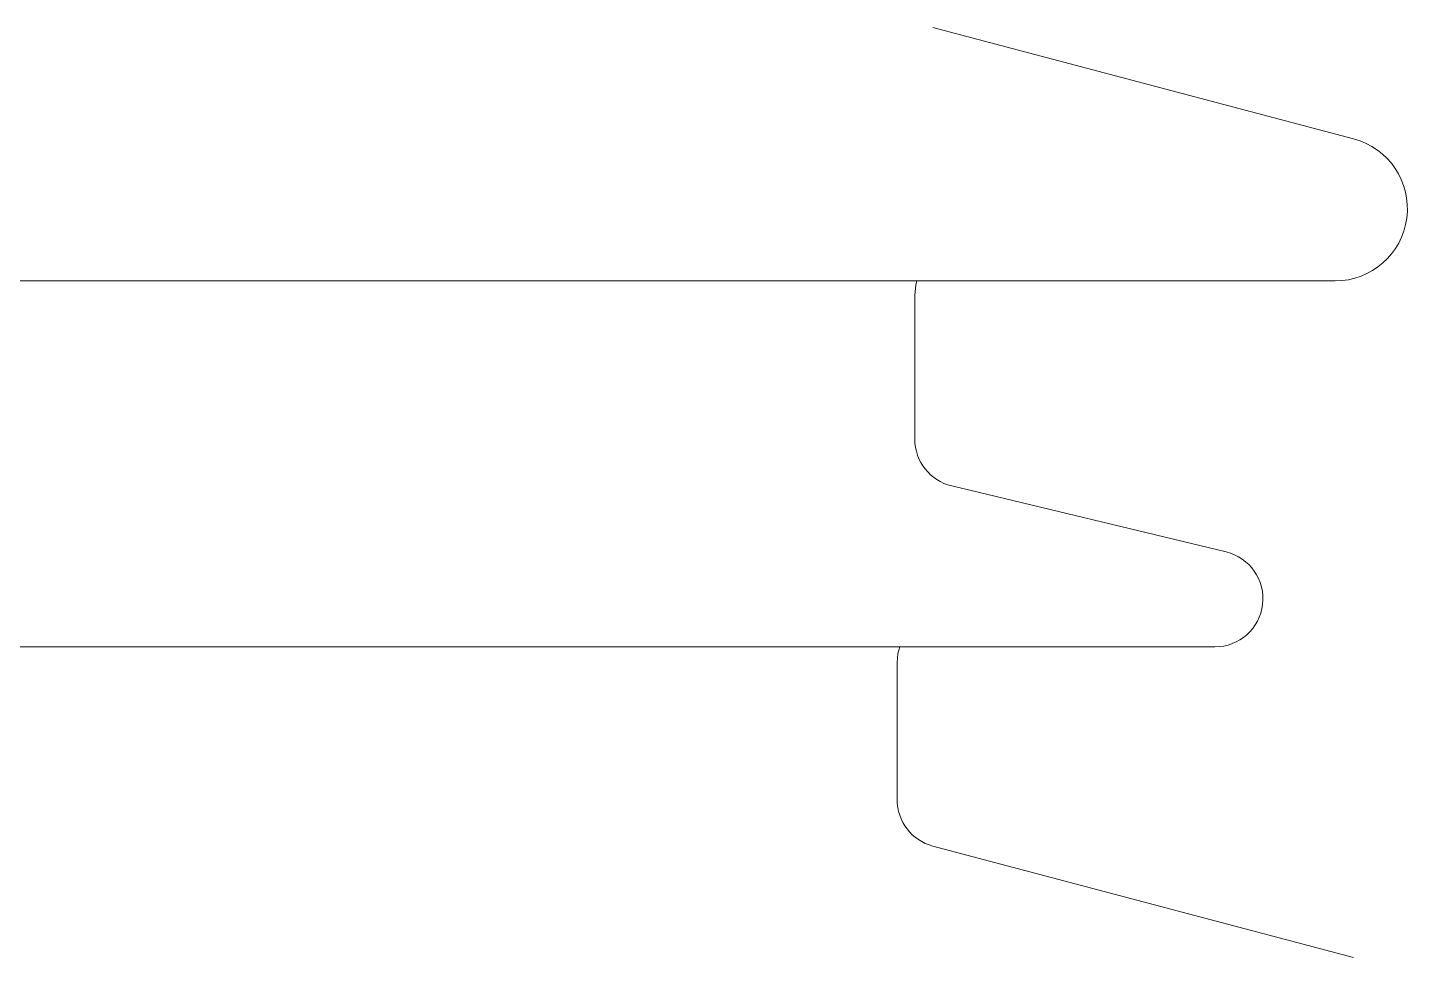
# Model space of a CAD drawing. Header units: millimetres. Extents: x 51507 to 66627, y -17810 to -7118.
# Drawn here: x 53049.3 to 53192.6, y -11865.5 to -11768.9 of the extents above; entities that cross this region are included whole.
import ezdxf

# ---------------------------------------------------------------- set-up
doc = ezdxf.new("R2010")
doc.units = ezdxf.units.MM
doc.header["$LTSCALE"] = 10
doc.layers.add('粗实线', color=4, linetype='Continuous', lineweight=18)

msp = doc.modelspace()

# ---------------------------------------------------------------- linework, layer by layer
at = {"layer": '粗实线'}
for p, q in [((53186.994, -11780.453), (53143.298, -11768.899)), ((52949.741, -11795.204), (53185.076, -11795.204)), ((53141.418, -11811.635), (53141.418, -11796.635)), ((53173.744, -11823.342), (53145.25, -11816.497)), ((52962.241, -11833.204), (53172.576, -11833.204)), ((53139.576, -11849.065), (53139.576, -11834.861)), ((53186.994, -11865.453), (53143.298, -11853.899))]:
    msp.add_line(p, q, dxfattribs=at)
for points in [[(53141.418, -11796.635), (53141.514, -11795.66), (53141.627, -11795.204)], [(53139.576, -11834.861), (53139.673, -11833.885), (53139.859, -11833.204)]]:
    msp.add_lwpolyline(points, dxfattribs=at)
for centre, radius, start, end in [((53185.076, -11787.704), 7.5, 270, 75.18856), ((53146.418, -11811.635), 5, 180, 256.49205), ((53172.576, -11828.204), 5, 270, 76.49205), ((53144.576, -11849.065), 5, 180, 255.18856)]:
    msp.add_arc(centre, radius, start, end, dxfattribs=at)

doc.saveas('drawing.dxf')
